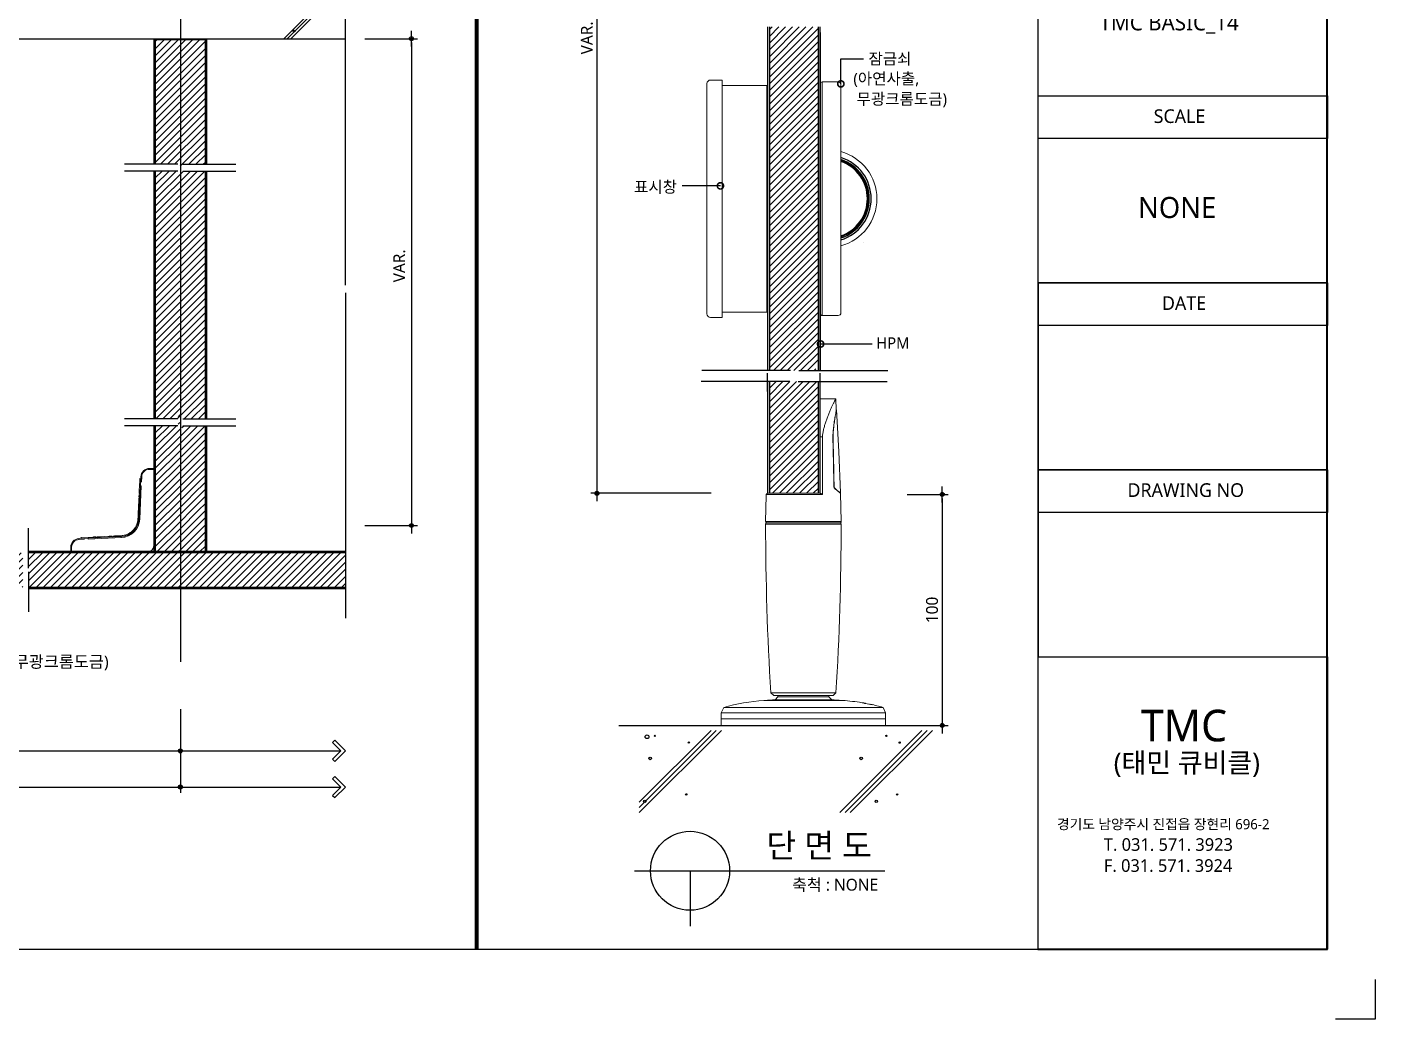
# Model space of a CAD drawing. Extents: x -256 to 8104, y -176 to 5714.
# Drawn here: x 4694 to 8104, y -176 to 2333 of the extents above; entities that cross this region are included whole.
import ezdxf
from ezdxf.enums import TextEntityAlignment as Align

# ---------------------------------------------------------------- set-up
doc = ezdxf.new("R2010")
doc.units = 0
doc.header["$LTSCALE"] = 30
doc.linetypes.add('CEN', pattern=[62, 60, -1, 0, -1])
doc.layers.get('0').update_dxf_attribs({"linetype": 'CONTINUOUS'})
doc.layers.get('DEFPOINTS').update_dxf_attribs({"linetype": 'CONTINUOUS'})
for name, color, linetype in [('C', 2, 'CONTINUOUS'), ('curior-0Line', 252, 'CONTINUOUS'), ('DIM', 7, 'CONTINUOUS'), ('FIN', 5, 'CONTINUOUS'), ('HAT', 8, 'CONTINUOUS'), ('TIT', 3, 'CONTINUOUS'), ('경첩', 4, 'CONTINUOUS'), ('문자', 3, 'CONTINUOUS'), ('잠금쇠(회전형)', 4, 'CONTINUOUS'), ('중심선', 1, 'CEN'), ('치수', 1, 'CONTINUOUS'), ('판넬', 2, 'CONTINUOUS'), ('해치', 8, 'CONTINUOUS')]:
    doc.layers.add(name, color=color, linetype=linetype)
doc.styles.add('돋움', font='malgun.ttf')
doc.dimstyles.new('10', dxfattribs={"dimscale": 10, "dimtxt": 3, "dimasz": 1, "dimexe": 1.5, "dimexo": 2, "dimgap": 1, "dimtad": 1, "dimdec": 0, "dimlunit": 6, "dimtxsty": '돋움', "dimblk": 'DIMDOT', "dimcen": -1, "dimdle": 1.5, "dimclrt": 3, "dimazin": 3, "dimtfac": 1, "dimtdec": 0, "dimtix": 1, "dimtmove": 2, "dimatfit": 3, "dimldrblk": 'DIMDOT', "dimarcsym": 0})
pattern_1 = [(45, (130955.914, 177.946), (-8.55643, 8.55643), [])]
pattern_2 = [(45, (130148.375, 66.368), (-8.980256, 8.980256), [])]

# ---------------------------------------------------------------- blocks, each defined once
blk = doc.blocks.new('DIMDOT')
at = {"linetype": 'Continuous'}
blk.add_line((-2, 0), (2, 0), dxfattribs=at)
for radius in [0.5, 0.25]:
    blk.add_circle((0, 0), radius, dxfattribs=at)
blk = doc.blocks.new('*D385')
at = {"layer": 'DEFPOINTS', "color": 0}
for p in [(144918.1, 3671), (144609.4, 1367.7), (144918.1, 1367.7)]:
    blk.add_point(p, dxfattribs=at)
at = {"layer": 'DIM', "color": 0, "lineweight": -2, "ltscale": 10}
for p, q in [((144898.1, 3671), (144594.4, 3671)), ((144609.4, 3661), (144609.4, 1377.7)), ((144898.1, 1367.7), (144594.4, 1367.7))]:
    blk.add_line(p, q, dxfattribs=at)
at = {"layer": 'DIM', "color": 0, "lineweight": -2, "xscale": 10, "yscale": 10, "zscale": 10}
for p, rotation in [((144609.4, 3671), 90), ((144609.4, 1367.7), 270)]:
    blk.add_blockref('DIMDOT', p, dxfattribs=dict(at, rotation=rotation))
at = {"layer": 'DIM', "color": 3, "insert": (144584.1, 2519.4), "char_height": 30, "attachment_point": 5, "rotation": 90, "style": '돋움'}
blk.add_mtext('VAR.', dxfattribs=at)
blk = doc.blocks.new('A$C13EB2441')
for p, q in [((0.84, 7.37), (0.84, 14.11)), ((0.84, 6.74), (0.84, 0))]:
    blk.add_line(p, q)
blk = doc.blocks.new('_DOTSMALL')
at = {"color": 0, "linetype": 'ByBlock', "const_width": 0.5}
blk.add_lwpolyline([(-0.0625, 0, 1), (0.0625, 0, 1)], format="xyb", close=True, dxfattribs=at)
blk = doc.blocks.new('A$C63EC304E')
at = {"layer": '치수', "color": 1, "xscale": 2.5, "yscale": 2.5, "zscale": 2.5, "rotation": 234.3098741996962}
blk.add_blockref('_DOTSMALL', (0.31, 0.31), dxfattribs=at)
blk = doc.blocks.new('A$C2BC9653E')
at = {"layer": '치수', "xscale": 0.3333333333333333, "yscale": 0.3333333333333333, "zscale": 0.3333333333333333}
blk.add_blockref('A$C63EC304E', (0, 0), dxfattribs=at)
blk = doc.blocks.new('A$C7FC71301')
at = {"layer": '치수', "rotation": 180}
blk.add_blockref('A$C2BC9653E', (0.208, 0.208), dxfattribs=at)
blk = doc.blocks.new('A$C4A20372B')
at = {"layer": '치수'}
blk.add_blockref('A$C7FC71301', (0, 0), dxfattribs=at)
blk = doc.blocks.new('A$C566469F5')
at = {"layer": '치수'}
blk.add_blockref('A$C4A20372B', (0, 0), dxfattribs=at)
blk = doc.blocks.new('A$C7E317CD4')
at = {"layer": '해치', "xscale": 2, "yscale": 2, "zscale": 2}
blk.add_blockref('A$C566469F5', (0, 0), dxfattribs=at)
blk = doc.blocks.new('A$C601D7F27')
at = {"layer": '치수'}
blk.add_blockref('A$C7E317CD4', (0, 0), dxfattribs=at)
blk = doc.blocks.new('A$C38802C08')
at = {"layer": '치수'}
blk.add_blockref('A$C601D7F27', (0, 0), dxfattribs=at)
blk = doc.blocks.new('*D386')
at = {"layer": 'DEFPOINTS', "color": 0}
for p in [(145373.8, 1364.8), (145382.9, 780.5), (145482.8, 780.5)]:
    blk.add_point(p, dxfattribs=at)
at = {"layer": 'DIM', "color": 0, "lineweight": -2, "ltscale": 10}
for p, q in [((145393.8, 1364.8), (145497.8, 1364.8)), ((145482.8, 1354.8), (145482.8, 790.5)), ((145402.9, 780.5), (145497.8, 780.5))]:
    blk.add_line(p, q, dxfattribs=at)
at = {"layer": 'DIM', "color": 0, "lineweight": -2, "xscale": 10, "yscale": 10, "zscale": 10}
for p, rotation in [((145482.8, 1364.8), 90), ((145482.8, 780.5), 270)]:
    blk.add_blockref('DIMDOT', p, dxfattribs=dict(at, rotation=rotation))
at = {"layer": 'DIM', "color": 3, "insert": (145457.2, 1072.6), "char_height": 30, "attachment_point": 5, "rotation": 90, "style": '돋움'}
blk.add_mtext('100', dxfattribs=at)
blk = doc.blocks.new('*D391')
at = {"layer": 'DEFPOINTS', "color": 0}
for p in [(138801.8, 841.9), (143555.7, 841.9), (143555.7, 624.7)]:
    blk.add_point(p, dxfattribs=at)
at = {"layer": 'DIM', "color": 0, "lineweight": -2, "ltscale": 10}
for p, q in [((138801.8, 821.9), (138801.8, 609.7)), ((143555.7, 821.9), (143555.7, 609.7)), ((138811.8, 624.7), (143545.7, 624.7))]:
    blk.add_line(p, q, dxfattribs=at)
at = {"layer": 'DIM', "color": 0, "lineweight": -2, "xscale": 10, "yscale": 10, "zscale": 10, "rotation": 180}
blk.add_blockref('DIMDOT', (138801.8, 624.7), dxfattribs=at)
at = {"layer": 'DIM', "color": 0, "lineweight": -2, "xscale": 10, "yscale": 10, "zscale": 10}
blk.add_blockref('DIMDOT', (143555.7, 624.7), dxfattribs=at)
at = {"layer": 'DIM', "color": 3, "insert": (141178.7, 654.4), "char_height": 30, "attachment_point": 5, "style": '돋움'}
blk.add_mtext('설계치수', dxfattribs=at)
blk = doc.blocks.new('*D392')
at = {"layer": 'DEFPOINTS', "color": 0}
for p in [(142404.8, 841.9), (143555.7, 841.9), (143555.7, 716.2)]:
    blk.add_point(p, dxfattribs=at)
at = {"layer": 'DIM', "color": 0, "lineweight": -2, "ltscale": 10}
for p, q in [((142404.8, 821.9), (142404.8, 701.2)), ((143555.7, 821.9), (143555.7, 701.2)), ((142414.8, 716.2), (143545.7, 716.2))]:
    blk.add_line(p, q, dxfattribs=at)
at = {"layer": 'DIM', "color": 0, "lineweight": -2, "xscale": 10, "yscale": 10, "zscale": 10, "rotation": 180}
blk.add_blockref('DIMDOT', (142404.8, 716.2), dxfattribs=at)
at = {"layer": 'DIM', "color": 0, "lineweight": -2, "xscale": 10, "yscale": 10, "zscale": 10}
blk.add_blockref('DIMDOT', (143555.7, 716.2), dxfattribs=at)
at = {"layer": 'DIM', "color": 3, "insert": (142980.3, 745.8), "char_height": 30, "attachment_point": 5, "style": '돋움'}
blk.add_mtext('설계치수', dxfattribs=at)
blk = doc.blocks.new('*D394')
at = {"layer": 'DEFPOINTS', "color": 0}
for p in [(144002.5, 2517.5), (144002.5, 1286.2), (144140.3, 1286.2)]:
    blk.add_point(p, dxfattribs=at)
at = {"layer": 'DIM', "color": 0, "lineweight": -2, "ltscale": 10}
for p, q in [((144022.5, 2517.5), (144155.3, 2517.5)), ((144140.3, 2507.5), (144140.3, 1296.2)), ((144022.5, 1286.2), (144155.3, 1286.2))]:
    blk.add_line(p, q, dxfattribs=at)
at = {"layer": 'DIM', "color": 0, "lineweight": -2, "xscale": 10, "yscale": 10, "zscale": 10}
for p, rotation in [((144140.3, 2517.5), 90), ((144140.3, 1286.2), 270)]:
    blk.add_blockref('DIMDOT', p, dxfattribs=dict(at, rotation=rotation))
at = {"layer": 'DIM', "color": 3, "insert": (144109.6, 1942.8), "char_height": 30, "attachment_point": 5, "rotation": 90, "style": '돋움'}
blk.add_mtext('VAR.', dxfattribs=at)
blk = doc.blocks.new('A$C06B31977')
for p, q in [((1.26, 11.06), (1.26, 21.17)), ((1.26, 10.11), (1.26, 0))]:
    blk.add_line(p, q)
blk = doc.blocks.new('BASIC_14', base_point=(138473.5, 213.7))
at = {"layer": 'HAT'}
h = blk.add_hatch(dxfattribs=at)
h.set_pattern_fill('ANSI31', color=256, scale=3.811219, style=0)
h.set_pattern_definition(pattern_1)
h.paths.add_polyline_path([(145107.5, 2112.2), (145045.6, 2112.2), (145045.6, 1678.2), (145107.5, 1678.2), (145107.5, 1782.5, -0.567825), (145107.5, 1785.9)])
h.paths.add_polyline_path([(145169.5, 2112.2), (145107.5, 2112.2), (145107.5, 1785.9, -0.582142), (145110.5, 1784.2), (145169.5, 1784.2)])
edge = h.paths.add_edge_path()
edge.add_line((145169.5, 1784.2), (145110.5, 1784.2))
edge.add_arc((145108.6, 1784.2), 1.99, -54.3099, 0, ccw=False)
edge.add_arc((145108.6, 1784.2), 1.99, 239.178, 305.6901, ccw=False)
edge.add_line((145107.5, 1782.5), (145107.5, 1678.2))
edge.add_line((145107.5, 1678.2), (145161.6, 1678.2))
edge.add_spline(control_points=[(145161.6, 1678.2), (145164.6, 1686.5), (145167.5, 1694), (145169.5, 1697.6)], knot_values=[0.152076, 0.152076, 0.152076, 0.152076, 0.673721, 0.673721, 0.673721, 0.673721], degree=3, periodic=0)
edge.add_line((145169.5, 1697.6), (145169.5, 1784.2))
h.paths.add_polyline_path([(145107.5, 2547.2), (145045.6, 2547.2), (145045.6, 2112.2), (145107.5, 2112.2)])
edge = h.paths.add_edge_path()
edge.add_line((145169.5, 2547.2), (145159.7, 2547.2))
edge.add_spline(control_points=[(145157, 2539.7), (145157.9, 2542.2), (145158.8, 2544.7), (145159.7, 2547.2)], knot_values=[0, 0, 0, 0, 0.152076, 0.152076, 0.152076, 0.152076], degree=3, periodic=0)
edge.add_line((145159.7, 2547.2), (145107.5, 2547.2))
edge.add_line((145107.5, 2547.2), (145107.5, 2112.2))
edge.add_line((145107.5, 2112.2), (145169.5, 2112.2))
edge.add_line((145169.5, 2112.2), (145169.5, 2547.2))
at = {"layer": 'HAT', "transparency": 33554687}
h = blk.add_hatch(dxfattribs=at)
h.set_pattern_fill('ANSI31', color=256, scale=3.811219, style=0)
h.set_pattern_definition(pattern_1)
h.paths.add_polyline_path([(145097.5, 1650.5), (145045.6, 1650.5), (145045.6, 1367.7), (145107.5, 1367.7), (145107.5, 1650.5)])
h.paths.add_polyline_path([(145169.5, 1650.5), (145118.6, 1650.5), (145107.5, 1650.5), (145107.5, 1367.7), (145169.5, 1367.7)])
at = {"layer": '해치'}
h = blk.add_hatch(dxfattribs=at)
h.set_pattern_fill('ANSI31', color=256, scale=4, style=0)
h.set_pattern_definition([(45, (-132754.705, -55930.244), (-8.9802561, 8.9802561), [])])
edge = h.paths.add_edge_path()
edge.add_line((143555.7, 2514.2), (143493.3, 2514.2))
edge.add_line((143493.3, 2514.2), (143492.4, 2513.3))
edge.add_line((143492.4, 2513.3), (143492.4, 2412.9))
edge.add_line((143492.4, 2412.9), (143535.2, 2412.9))
edge.add_line((143535.2, 2412.9), (143535.2, 2371.4))
edge.add_line((143535.2, 2371.4), (143492.4, 2371.4))
edge.add_line((143492.4, 2371.4), (143492.4, 2199.7))
edge.add_line((143492.4, 2199.7), (143548.9, 2199.7))
edge.add_spline(control_points=[(143548.9, 2199.7), (143551.7, 2207.3), (143557.7, 2222.7), (143553.9, 2191.7), (143555.4, 2189.3), (143555.7, 2189.2)], knot_values=[0.456227, 0.456227, 0.456227, 0.456227, 2.847595, 6.178025, 6.737145, 6.737145, 6.737145, 6.737145], degree=3, periodic=0)
edge.add_spline(control_points=[(143555.4, 2189.4), (143555.5, 2192.5), (143555.5, 2195.2), (143554.9, 2195.6), (143554.9, 2195.6)], knot_values=[0.891967, 0.891967, 0.891967, 0.891967, 1.280656, 1.337888, 1.337888, 1.337888, 1.337888], degree=3, periodic=0)
edge.add_line((143555.7, 2189.2), (143555.7, 2514.2))
edge = h.paths.add_edge_path()
edge.add_line((143619, 2514.2), (143555.7, 2514.2))
edge.add_line((143555.7, 2514.2), (143555.7, 2189.2))
edge.add_spline(control_points=[(143555.7, 2189.2), (143556.8, 2189), (143559.1, 2193.4), (143561.7, 2199.7)], knot_values=[6.737145, 6.737145, 6.737145, 6.737145, 8.913909, 8.913909, 8.913909, 8.913909], degree=3, periodic=0)
edge.add_spline(control_points=[(143561.7, 2199.7), (143563.8, 2204.5), (143566.1, 2210.4), (143568.4, 2216.4)], knot_values=[8.913909, 8.913909, 8.913909, 8.913909, 10.573873, 10.573873, 10.573873, 10.573873], degree=3, periodic=0)
edge.add_line((143561.7, 2199.7), (143619, 2199.7))
edge.add_line((143619, 2199.7), (143619, 2371.4))
edge.add_line((143619, 2371.4), (143576.2, 2371.4))
edge.add_line((143576.2, 2371.4), (143576.2, 2412.9))
edge.add_line((143576.2, 2412.9), (143619, 2412.9))
edge.add_line((143619, 2412.9), (143619, 2514.2))
h.paths.add_polyline_path([(143619, 2412.9), (143576.2, 2412.9), (143576.2, 2371.4), (143619, 2371.4)], flags=16)
h.paths.add_polyline_path([(143535.2, 2412.9), (143492.4, 2412.9), (143492.4, 2371.4), (143535.2, 2371.4)], flags=16)
h = blk.add_hatch(dxfattribs=at)
h.set_pattern_fill('ANSI31', color=256, scale=4, style=0)
h.set_pattern_definition([(45, (143555.699, 1869.205), (-8.98026, 8.98026), [])])
h.paths.add_polyline_path([(143619, 2182.5), (143492.4, 2182.5), (143492.4, 1555.9), (143619, 1555.9)])
at = {"layer": '해치', "transparency": 33554687}
h = blk.add_hatch(dxfattribs=at)
h.set_pattern_fill('ANSI31', color=256, scale=4)
h.set_pattern_definition(pattern_2)
edge = h.paths.add_edge_path()
edge.add_spline(control_points=[(143555.7, 1528.3), (143555.4, 1528.4), (143554.3, 1530.1), (143555.2, 1540), (143555.4, 1545.6)], knot_values=[1.337888, 1.337888, 1.337888, 1.337888, 1.524261, 2.245715, 2.245715, 2.245715, 2.245715], degree=3, periodic=0)
edge.add_spline(control_points=[(143555.7, 1545.4), (143555.4, 1545.5), (143553.9, 1547.9), (143557.7, 1578.9), (143551.7, 1563.5), (143548.9, 1555.9)], knot_values=[0.152076, 0.152076, 0.152076, 0.152076, 0.338449, 1.448592, 2.245715, 2.245715, 2.245715, 2.245715], degree=3, periodic=0)
edge.add_spline(control_points=[(143555.4, 1545.6), (143555.5, 1548.7), (143555.5, 1551.4), (143554.9, 1551.7), (143554.9, 1551.8)], knot_values=[0.891967, 0.891967, 0.891967, 0.891967, 1.280656, 1.337888, 1.337888, 1.337888, 1.337888], degree=3, periodic=0)
edge.add_spline(control_points=[(143554.9, 1551.8), (143553.9, 1551.9), (143551.5, 1545.8), (143548.9, 1538.7)], knot_values=[0.152076, 0.152076, 0.152076, 0.152076, 0.891967, 0.891967, 0.891967, 0.891967], degree=3, periodic=0)
edge.add_spline(control_points=[(143547.3, 1534.3), (143547.9, 1535.8), (143548.4, 1537.3), (143548.9, 1538.7)], knot_values=[0, 0, 0, 0, 0.152076, 0.152076, 0.152076, 0.152076], degree=3, periodic=0)
edge.add_line((143548.9, 1538.7), (143492.4, 1538.7))
edge.add_line((143492.4, 1538.7), (143492.4, 1366.3))
edge.add_line((143492.4, 1366.3), (143537.1, 1366.3))
edge.add_line((143537.1, 1366.3), (143537.1, 1324.8))
edge.add_line((143537.1, 1324.8), (143492.4, 1324.8))
edge.add_line((143492.4, 1324.8), (143492.4, 1220.5))
edge.add_line((143492.4, 1220.5), (143555.7, 1220.5))
edge.add_line((143555.7, 1220.5), (143555.7, 1528.2))
h.paths.add_polyline_path([(143619, 1366.3), (143574.3, 1366.3), (143574.3, 1324.8), (143619, 1324.8)])
h.paths.add_polyline_path([(143537.1, 1366.3), (143492.4, 1366.3), (143492.4, 1324.8), (143537.1, 1324.8)], flags=16)
h = blk.add_hatch(dxfattribs=at)
h.set_pattern_fill('ANSI31', color=256, scale=4)
h.set_pattern_definition(pattern_2)
h.paths.add_polyline_path([(143619, 1477.8), (143555.7, 1477.8), (143555.7, 1220.5), (143619, 1220.5), (143619, 1324.8), (143574.3, 1324.8), (143574.3, 1366.3), (143619, 1366.3)])
edge = h.paths.add_edge_path()
edge.add_line((143619, 1538.7), (143561.7, 1538.7))
edge.add_spline(control_points=[(143561.7, 1538.7), (143559.1, 1532.4), (143556.8, 1528.1), (143555.7, 1528.3)], knot_values=[2.245715, 2.245715, 2.245715, 2.245715, 2.971303, 2.971303, 2.971303, 2.971303], degree=3, periodic=0)
edge.add_line((143555.7, 1528.3), (143555.7, 1477.8))
edge.add_line((143555.7, 1477.8), (143619, 1477.8))
edge.add_line((143619, 1477.8), (143619, 1538.7))
h = blk.add_hatch(dxfattribs=at)
h.set_pattern_fill('ANSI31', color=256, scale=4, style=0)
h.set_pattern_definition(pattern_2)
h.paths.add_polyline_path([(143171.8, 1168.9), (143171.8, 1178.4), (143171.8, 1217.2), (143555.7, 1217.2), (143555.7, 1130.5), (143171.8, 1130.5)])
edge = h.paths.add_edge_path()
edge.add_line((143157.2, 1168.9), (143157.2, 1178.4))
edge.add_line((143157.2, 1178.4), (143157.2, 1217.2))
edge.add_line((143157.2, 1217.2), (142524.7, 1217.2))
edge.add_line((142524.7, 1217.2), (142524.7, 1175.9))
edge.add_arc((142524.7, 1173.8), 2.08, -35.6901, 90, ccw=False)
edge.add_arc((142524.7, 1173.8), 2.08, 270, 324.3099, ccw=False)
edge.add_line((142524.7, 1171.8), (142524.7, 1130.5))
edge.add_line((142524.7, 1130.5), (143157.2, 1130.5))
edge.add_line((143157.2, 1130.5), (143157.2, 1168.9))
h.paths.add_polyline_path([(142399.8, 1217.2), (142399.8, 1130.5), (142524.7, 1130.5), (142524.7, 1171.8, -0.610943), (142523, 1175.1, -0.241509), (142524.7, 1175.9), (142524.7, 1217.2)])
h.paths.add_polyline_path([(143973.4, 1217.2), (143555.7, 1217.2), (143555.7, 1130.5), (143973.4, 1130.5)])
for p, q in [((143973.4, 1893.9), (143973.4, 2670.7)), ((138801.8, 2517.5), (143973.4, 2517.5)), ((143549, 2199.7), (143414.3, 2199.7)), ((143561.7, 2199.7), (143696.5, 2199.7)), ((143973.4, 1874.9), (143973.4, 1051.6)), ((143549, 1555.9), (143414.3, 1555.9)), ((143561.7, 1555.9), (143696.5, 1555.9)), ((144664.6, 780.5), (145497.6, 780.5))]:
    blk.add_line(p, q)
at = {"color": 2}
for p, q in [((146577.6, 138), (146577.6, 38)), ((146577.6, 138), (146577.6, 38)), ((146577.6, 138), (146577.6, 38)), ((146577.6, 38), (146477.6, 38)), ((146577.6, 38), (146477.6, 38)), ((146577.6, 38), (146477.6, 38))]:
    blk.add_line(p, q, dxfattribs=at)
for points in [[(138472.8, 5752.1), (145725.1, 5752.1), (145725.1, 213.8), (138472.8, 213.8)], [(138472.8, 5752.1), (145725.1, 5752.1), (145725.1, 213.8), (138472.8, 213.8)], [(138472.8, 5752.1), (146454.7, 5752.1), (146454.7, 213.8), (138472.8, 213.8)]]:
    blk.add_lwpolyline(points, close=True, dxfattribs=at)
at = {"color": 8, "const_width": 10}
blk.add_lwpolyline([(144305.4, 213.8), (144305.4, 5752.1)], dxfattribs=at)
at = {"layer": 'C'}
for p, q in [((145045.6, 2547.2), (145045.6, 1678.2)), ((145169.5, 1678.2), (145169.5, 2547.2)), ((145045.6, 1650.5), (145045.6, 1367.7)), ((145169.5, 1367.7), (145169.5, 1650.5)), ((143973.4, 1217.2), (143171.8, 1217.2)), ((143171.8, 1130.5), (143973.4, 1130.5))]:
    blk.add_line(p, q, dxfattribs=at)
at = {"layer": 'curior-0Line'}
blk.add_line((145725.1, 5752.1), (145725.1, 214.6), dxfattribs=at)
for points in [[(146457.5, 5752.1), (145725.1, 5752.1), (145725.1, 213.8), (146457.5, 213.8)], [(145725.5, 2373), (146457.5, 2373), (146457.5, 2265.3), (145725.5, 2265.3)], [(145725.5, 1427.2), (146457.5, 1427.2), (146457.5, 1900.1), (145725.5, 1900.1)], [(145725.5, 1900.1), (146457.5, 1900.1), (146457.5, 1792.4), (145725.5, 1792.4)], [(145725.5, 954.3), (146457.5, 954.3), (146457.5, 1427.2), (145725.5, 1427.2)], [(145725.5, 1427.2), (146457.5, 1427.2), (146457.5, 1319.5), (145725.5, 1319.5)], [(146457.5, 214.6), (145725.7, 214.6), (145725.7, 954.3), (146457.5, 954.3)]]:
    blk.add_lwpolyline(points, close=True, dxfattribs=at)
at = {"layer": 'DIM', "ltscale": 10}
for p, q in [((143555.7, 716.2), (143962, 716.2)), ((143940.9, 737.2), (143946.6, 742.9)), ((143962, 716.2), (143940.9, 737.2)), ((143962, 716.2), (143940.9, 695.1)), ((143973.4, 716.2), (143946.6, 742.9)), ((143973.4, 716.2), (143946.6, 689.4)), ((143940.9, 695.1), (143946.6, 689.4)), ((143940.9, 645.8), (143946.6, 651.5)), ((143973.4, 624.7), (143946.6, 651.5)), ((143555.7, 624.7), (143962, 624.7)), ((143962, 624.7), (143940.9, 645.8)), ((143962, 624.7), (143940.9, 603.7)), ((143973.4, 624.7), (143946.6, 597.9)), ((143940.9, 603.7), (143946.6, 597.9))]:
    blk.add_line(p, q, dxfattribs=at)
at = {"layer": 'FIN', "color": 4, "linetype": 'Continuous', "lineweight": 15}
for p, q in [((145213.5, 1606.5), (145174.2, 1606.5)), ((145174.2, 1606.5), (145174.2, 1510.4)), ((145215, 1579.1), (145213.5, 1606.4)), ((145040.8, 1367.7), (145037.7, 1364.8)), ((145040.8, 1367.7), (145174.2, 1367.7)), ((145227, 1296.2), (145225.3, 1367.8)), ((145039.5, 1292.7), (145223.7, 1292.7)), ((145049.4, 863.4), (145056.6, 856.2)), ((145206.7, 856.2), (145056.6, 856.2)), ((145066.8, 853.1), (145060, 845.2)), ((145066.8, 856.2), (145066.8, 853.1)), ((145066.8, 853.1), (145196.4, 853.1)), ((145196.4, 853.1), (145196.4, 856.2)), ((145203.3, 845.2), (145196.4, 853.1)), ((145206.7, 856.2), (145213.9, 863.4)), ((144930.1, 826.3), (144923.6, 812.2)), ((145203.3, 845.2), (145060, 845.2)), ((145339.7, 812.2), (145333.1, 826.3)), ((144923.6, 812.2), (144923.6, 797.5)), ((144923.6, 797.5), (144923.6, 780.5)), ((145339.7, 797.5), (145339.7, 812.2)), ((145339.7, 780.5), (145339.7, 797.5)), ((144923.6, 780.5), (145339.7, 780.5))]:
    blk.add_line(p, q, dxfattribs=at)
at = {"layer": 'FIN', "linetype": 'Continuous', "lineweight": 15}
for p, q in [((145179.9, 1510.4), (145174.2, 1510.4)), ((145206.3, 1507.7), (145206.7, 1507.7)), ((145207.1, 1473.7), (145207.5, 1473.7)), ((145208.5, 1405.5), (145209, 1405.5)), ((145180.4, 1364.8), (145037.7, 1364.8)), ((145208.7, 1385.6), (145209.3, 1385.6)), ((145208.9, 1385.4), (145209.3, 1385.4)), ((145211.7, 1379.9), (145211, 1379.9)), ((145224.6, 1368.4), (145225.3, 1368.4)), ((145036.2, 1296.2), (145227.1, 1296.2)), ((145227.1, 1289.3), (145036.1, 1289.3)), ((145049.4, 863.4), (145213.9, 863.4)), ((144930.1, 826.3), (145333.1, 826.3)), ((145231.2, 843.7), (145032, 843.7)), ((145034.6, 844), (145228.6, 844)), ((145339.7, 812.2), (144923.6, 812.2)), ((145339.7, 797.5), (144923.6, 797.5)), ((144923.6, 797.5), (145339.7, 797.5)), ((144940.6, 779.1), (144940.6, 780.5)), ((144940.7, 779.1), (144940.6, 779.1)), ((144940.7, 779.1), (144940.7, 780.5)), ((144955.1, 779.1), (144940.7, 779.1)), ((144955.1, 779.1), (144955.1, 780.5)), ((144955.2, 779.1), (144955.1, 779.1)), ((144955.2, 779.1), (144955.2, 780.5)), ((145155.5, 779.1), (145155.5, 780.5)), ((145162.3, 779.1), (145155.5, 779.1)), ((145162.3, 779.1), (145162.3, 780.5)), ((145171.8, 779.1), (145171.8, 780.5)), ((145171.9, 779.1), (145171.9, 780.5)), ((145172.2, 779.1), (145172.2, 780.5)), ((145172.9, 779.1), (145172.9, 780.5)), ((145175.8, 779.1), (145172.9, 779.1)), ((145175.8, 779.1), (145175.8, 780.5)), ((145176.9, 779.1), (145175.8, 779.1)), ((145176.9, 779.1), (145176.9, 780.5)), ((145177.8, 779.1), (145176.9, 779.1)), ((145177.8, 779.1), (145177.8, 780.5)), ((145178.2, 779.1), (145177.8, 779.1)), ((145178.2, 779.1), (145178.2, 780.5)), ((145178.4, 779.1), (145178.2, 779.1)), ((145178.6, 779.1), (145178.6, 780.5)), ((145180.6, 779.1), (145180.6, 780.5)), ((145183.2, 779.1), (145183.2, 780.5)), ((145183.2, 779.1), (145183.2, 780.5)), ((145184.2, 779.1), (145183.3, 779.1)), ((145184.2, 779.1), (145184.2, 780.5)), ((145184.6, 779.1), (145184.2, 779.1)), ((145184.6, 779.1), (145184.6, 780.5)), ((145185.6, 779.1), (145184.6, 779.1)), ((145185.6, 779.1), (145185.6, 780.5)), ((145305.4, 779.1), (145305.4, 780.5)), ((145307.7, 779.1), (145307.7, 780.5)), ((145312.9, 779.1), (145312.9, 780.5)), ((145318, 779.1), (145318, 780.5)), ((145320.4, 779.1), (145320.4, 780.5))]:
    blk.add_line(p, q, dxfattribs=at)
at = {"layer": 'FIN', "color": 4, "linetype": 'Continuous', "lineweight": 15, "flags": 128}
for points in [[(145225.4, 1368.5), (145221, 1473.4), (145215.1, 1578.4)], [(145037.7, 1364.8), (145037.7, 1362.4), (145036.2, 1296.2)]]:
    blk.add_lwpolyline(points, dxfattribs=at)
at = {"layer": 'FIN', "color": 4, "linetype": 'Continuous', "lineweight": 15}
for centre, radius, start, end in [((145039.6, 1296.1), 3.41, 179.2415, 270), ((145223.7, 1296.1), 3.41, 270, 0.7585), ((145039.5, 1289.3), 3.41, 90, 179.3579), ((151793.4, 1286), 6757.2, 179.97182, 183.58587), ((138756.7, 1276.9), 6470.4, 356.33536, 0.10965), ((145223.7, 1289.3), 3.41, 0.6421, 90), ((145066.8, 333.4), 511.5, 93.8991, 105.5006), ((145034.8, 841.9), 2.05, 94.7479, 116.6788), ((145066.8, 455.9), 389.3, 91.0115, 94.7479), ((145196.4, 455.9), 389.3, 85.2521, 88.9885), ((145228.5, 841.9), 2.05, 63.3212, 85.2521), ((145196.4, 333.4), 511.5, 80.5831, 86.1009), ((145196.4, 333.4), 511.5, 74.4994, 78.127)]:
    blk.add_arc(centre, radius, start, end, dxfattribs=at)
at = {"layer": 'FIN', "linetype": 'Continuous', "lineweight": 15}
for points, knots in [([(145179.9, 1510.4), (145180.2, 1513.6), (145180.9, 1520.1), (145182.8, 1529.7), (145185.3, 1539.1), (145188.2, 1548.5), (145191.4, 1557.6), (145195, 1566.6), (145198.6, 1575.3), (145202.2, 1583.3), (145205.6, 1590.6), (145208.5, 1596.6), (145210.9, 1601.3), (145212.4, 1604.3), (145213.3, 1606.1), (145213.4, 1606.3), (145213.5, 1606.4)], [0, 0, 0, 0, 0.0728557, 0.145726, 0.2204904, 0.2952636, 0.3731809, 0.4510923, 0.5310454, 0.610964, 0.6872809, 0.764789, 0.8294418, 0.895744, 0.9479363, 1, 1, 1, 1]), ([(145215.1, 1579.1), (145215.1, 1579.1), (145215.1, 1579.3), (145214.9, 1578.1), (145214.4, 1575.6), (145213.8, 1571.9), (145212.8, 1566.6), (145211.6, 1559.7), (145210.4, 1552.6), (145208.9, 1542.9), (145207.6, 1531.7), (145206.6, 1519), (145206.4, 1511.6), (145206.3, 1507.8)], [0, 0, 0, 0, 0.009684, 0.084411, 0.139342, 0.19575, 0.292674, 0.392034, 0.480465, 0.568929, 0.750269, 0.874667, 1, 1, 1, 1]), ([(145215.1, 1578.4), (145215.1, 1578.2), (145215, 1578), (145214.7, 1576), (145214.2, 1573.1), (145213.4, 1568.8), (145212.4, 1563.2), (145211.4, 1557.2), (145210.1, 1549), (145208.6, 1537.7), (145207.2, 1523.2), (145206.8, 1512.9), (145206.7, 1507.7)], [0, 0, 0, 0, 0.065081, 0.114014, 0.164283, 0.248685, 0.335215, 0.413903, 0.492623, 0.653874, 0.825661, 1, 1, 1, 1]), ([(145180.4, 1364.8), (145180.4, 1365.8), (145180.3, 1390.5), (145180.2, 1439.1), (145180, 1486.6), (145179.9, 1510.4)], [0, 0, 0, 0, 0.020119, 0.51001, 1, 1, 1, 1]), ([(145206.3, 1507.8), (145206.6, 1494), (145207.3, 1466.1), (145208.2, 1425.4), (145208.6, 1398.4), (145208.8, 1385.7)], [0, 0, 0, 0, 0.338608, 0.686805, 1, 1, 1, 1]), ([(145206.7, 1507.7), (145206.8, 1502.1), (145207.1, 1493.5), (145207.3, 1482.2), (145207.5, 1476.5), (145207.5, 1473.7)], [0, 0, 0, 0, 0.499998, 0.749999, 1, 1, 1, 1]), ([(145207.5, 1473.7), (145207.7, 1468), (145207.9, 1456.6), (145208.4, 1433.9), (145208.8, 1416.8), (145209, 1405.5)], [0, 0, 0, 0, 0.250195, 0.500389, 1, 1, 1, 1]), ([(145211.5, 1379.3), (145211.1, 1379.7), (145210.2, 1380.6), (145209.2, 1382.7), (145208.9, 1384.5), (145208.9, 1385.4), (145208.8, 1385.7)], [0, 0, 0, 0, 0.3337457, 0.6692692, 0.9101086, 1, 1, 1, 1]), ([(145209.3, 1385.4), (145209.4, 1384.8), (145209.5, 1383.5), (145210.1, 1381.9), (145210.9, 1380.6), (145211.4, 1380.1), (145211.7, 1379.9)], [0, 0, 0, 0, 0.257997, 0.515126, 0.793816, 1, 1, 1, 1]), ([(145211.5, 1379.3), (145213.2, 1377.9), (145216.7, 1375), (145221, 1371.5), (145223.7, 1369.2), (145225, 1368.1), (145225.5, 1367.7), (145225.3, 1367.8), (145225.3, 1367.8)], [0, 0, 0, 0, 0.2109513, 0.4254062, 0.683951, 0.8181289, 0.9522979, 1, 1, 1, 1]), ([(145211.7, 1379.9), (145213.7, 1378.2), (145217.8, 1374.9), (145222.1, 1371.3), (145224.9, 1368.8), (145225.2, 1368.6), (145225.3, 1368.5)], [0, 0, 0, 0, 0.25138, 0.508909, 0.760628, 1, 1, 1, 1]), ([(145172.2, 779.1), (145172.1, 779.1), (145171.9, 779.1), (145171.9, 779.1), (145171.9, 779.1)], [0, 0, 0, 0, 0.557964, 1, 1, 1, 1]), ([(145172.9, 779.1), (145172.8, 779.1), (145172.5, 779.1), (145172.3, 779.1), (145172.2, 779.1)], [0, 0, 0, 0, 0.561741, 1, 1, 1, 1]), ([(145180.6, 779.1), (145180.2, 779.1), (145179.5, 779.1), (145178.8, 779.1), (145178.6, 779.1)], [0, 0, 0, 0, 0.560188, 1, 1, 1, 1]), ([(145183.2, 779.1), (145182.7, 779.1), (145181.8, 779.1), (145181, 779.1), (145180.6, 779.1)], [0, 0, 0, 0, 0.559958, 1, 1, 1, 1]), ([(145307.7, 779.1), (145307, 779.1), (145305.6, 779.1), (145305.4, 779.1), (145305.4, 779.1)], [0, 0, 0, 0, 0.558554, 1, 1, 1, 1]), ([(145309.7, 779.1), (145309, 779.1), (145307.7, 779.1), (145306.8, 779.1), (145306.4, 779.1)], [0, 0, 0, 0, 0.558511, 1, 1, 1, 1]), ([(145312.9, 779.1), (145311.8, 779.1), (145310, 779.1), (145308.4, 779.1), (145307.7, 779.1)], [0, 0, 0, 0, 0.559859, 1, 1, 1, 1]), ([(145318, 779.1), (145317.2, 779.1), (145315.6, 779.1), (145313.7, 779.1), (145312.9, 779.1)], [0, 0, 0, 0, 0.558977, 1, 1, 1, 1]), ([(145320.4, 779.1), (145320.3, 779.1), (145320.1, 779.1), (145318.7, 779.1), (145318, 779.1)], [0, 0, 0, 0, 0.559094, 1, 1, 1, 1])]:
    blk.add_open_spline(points, degree=3, knots=knots, dxfattribs=at)
at = {"layer": 'FIN', "color": 4, "linetype": 'Continuous', "lineweight": 15}
for points, knots in [([(145174.2, 1510.4), (145174.2, 1502), (145174.2, 1485.8), (145174.2, 1462), (145174.2, 1438.4), (145174.2, 1414.7), (145174.2, 1391), (145174.2, 1375.4), (145174.2, 1367.7)], [0, 0, 0, 0, 0.175429, 0.342116, 0.500062, 0.672632, 0.839276, 1, 1, 1, 1]), ([(145280.1, 838), (145280.1, 838), (145280, 838), (145280.3, 838), (145280.6, 838), (145280.7, 837.9)], [0, 0, 0, 0, 0.110152, 0.664814, 1, 1, 1, 1]), ([(145280.7, 837.9), (145280.9, 837.9), (145281.4, 837.8), (145282.5, 837.6), (145283.6, 837.4), (145284.7, 837.3), (145285.2, 837.2), (145285.4, 837.1)], [0, 0, 0, 0, 0.2159727, 0.4318558, 0.6498983, 0.8698049, 1, 1, 1, 1]), ([(145289.4, 836.2), (145288.6, 836.4), (145287.2, 836.6), (145285.9, 836.9), (145285.3, 837)], [0, 0, 0, 0, 0.585266, 1, 1, 1, 1]), ([(145285.3, 837), (145285.3, 836.9), (145285.3, 836.8), (145285.3, 836.7), (145285.3, 836.6)], [0, 0, 0, 0, 0.495973, 1, 1, 1, 1]), ([(145285.3, 836.6), (145285.9, 836.5), (145287.2, 836.3), (145288.6, 836), (145289.4, 835.9)], [0, 0, 0, 0, 0.405872, 1, 1, 1, 1]), ([(145305.8, 832.8), (145302.9, 833.4), (145297.4, 834.6), (145292, 835.6), (145289.4, 836.1)], [0, 0, 0, 0, 0.528575, 1, 1, 1, 1]), ([(145289.4, 835.9), (145289.4, 835.9), (145289.4, 835.9), (145289.4, 836), (145289.4, 836)], [0, 0, 0, 0, 0.517301, 1, 1, 1, 1]), ([(145289.4, 836), (145292, 835.5), (145297.4, 834.5), (145302.9, 833.3), (145305.8, 832.7)], [0, 0, 0, 0, 0.470682, 1, 1, 1, 1]), ([(145305.8, 832.7), (145305.8, 832.7), (145305.8, 832.7), (145305.8, 832.8), (145305.8, 832.8)], [0, 0, 0, 0, 0.529757, 1, 1, 1, 1])]:
    blk.add_open_spline(points, degree=3, knots=knots, dxfattribs=at)
at = {"layer": 'FIN', "linetype": 'Continuous', "lineweight": 15}
for points in [[(145209, 1405.5), (145209.3, 1385.6)], [(145174.2, 1367.7), (145180.4, 1364.8)], [(145209.3, 1385.6), (145209.3, 1385.4)], [(145172.8, 779.1), (145172.5, 779.1)]]:
    blk.add_open_spline(points, degree=1, dxfattribs=at)
at = {"layer": 'FIN', "color": 4, "linetype": 'Continuous', "lineweight": 15}
for points in [[(145280.7, 837.9), (145280.2, 838)], [(145285.3, 837), (145289.6, 836.2)], [(145289.4, 836.4), (145289.7, 836.3)]]:
    blk.add_open_spline(points, degree=1, dxfattribs=at)
at = {"layer": 'HAT'}
for radius, start, end in [(109.2, 287.404, 72.596), (104.4, 288.2251, 71.7749), (101.6, 288.7568, 71.2432), (99.7, 289.1292, 70.8708)]:
    blk.add_arc((145194, 2112.7), radius, start, end, dxfattribs=at)
at = {"layer": 'TIT', "color": 7}
for p, q in [((144704.9, 412.9), (145337.6, 412.9)), ((144845.2, 412.9), (144845.2, 272.9))]:
    blk.add_line(p, q, dxfattribs=at)
blk.add_circle((144844.9, 412.9), 100, dxfattribs=at)
at = {"layer": '경첩', "color": 4, "linetype": 'Continuous', "lineweight": 15}
for p, q in [((143453, 1399.4), (143451.8, 1374.2)), ((143453, 1399.4), (143455.2, 1397.2)), ((143454, 1405), (143455.5, 1403.5)), ((143455.8, 1409.6), (143454.7, 1386.3)), ((143457.5, 1396), (143458.1, 1409.5)), ((143477.7, 1428.2), (143477.7, 1430.5)), ((143488.4, 1430.5), (143477.7, 1430.5)), ((143477.7, 1428.2), (143488.4, 1428.2)), ((143488.4, 1428.2), (143488.4, 1430.5)), ((143488.4, 1408.1), (143488.4, 1428.2)), ((143488.4, 1404.8), (143488.4, 1407.2)), ((143488.4, 1404.8), (143488.4, 1234.5)), ((143454.7, 1386.3), (143450.8, 1302.5)), ((143451.4, 1364.8), (143451.1, 1358.5)), ((143451.4, 1364.8), (143453.6, 1362.5)), ((143451.5, 1367.9), (143453.7, 1365.7)), ((143451.8, 1374.2), (143454, 1372)), ((143453.1, 1302.4), (143457, 1386.2)), ((143450.9, 1355.3), (143449.7, 1328.5)), ((143450.9, 1355.3), (143453.1, 1353.1)), ((143451.1, 1358.5), (143453.3, 1356.2)), ((143448, 1298.1), (143450, 1296.1)), ((143448.2, 1300.2), (143450.3, 1298.1)), ((143448.7, 1308.7), (143448.4, 1302.6)), ((143448.8, 1309.6), (143448.7, 1308.7)), ((143448.7, 1308.7), (143451, 1306.4)), ((143448.9, 1312.8), (143448.8, 1309.6)), ((143448.8, 1309.6), (143451, 1307.4)), ((143449, 1313.7), (143448.9, 1312.8)), ((143448.9, 1312.8), (143451.1, 1310.5)), ((143449.4, 1322.3), (143449, 1313.7)), ((143449, 1313.7), (143451.2, 1311.5)), ((143449.4, 1322.3), (143451.6, 1320)), ((143449.7, 1328.4), (143449.5, 1324.5)), ((143449.5, 1324.5), (143451.7, 1322.3)), ((143449.7, 1328.5), (143451.9, 1326.3)), ((143449.7, 1328.4), (143451.9, 1326.2)), ((143415.6, 1261.9), (143417.5, 1260)), ((143420.6, 1263.5), (143422.4, 1261.8)), ((143422.9, 1264.5), (143424.6, 1262.8)), ((143427.2, 1266.8), (143428.9, 1265.1)), ((143429.2, 1268.1), (143430.9, 1266.5)), ((143439.4, 1277.8), (143441, 1276.1)), ((143440.7, 1279.7), (143442.4, 1278)), ((143443.2, 1283.8), (143445, 1282.1)), ((143444.3, 1286), (143446.1, 1284.2)), ((143445.9, 1289.7), (143447.7, 1287.9)), ((143449.2, 1292.7), (143447.3, 1294.6)), ((143447.3, 1294.6), (143449.2, 1292.7)), ((143280.7, 1231.2), (143278.4, 1231.2)), ((143278.4, 1231.2), (143278.4, 1220.5)), ((143280.7, 1220.5), (143280.7, 1231.2)), ((143322.6, 1254.2), (143299.3, 1253.1)), ((143299.4, 1250.7), (143312.9, 1251.4)), ((143303.9, 1254.9), (143304.7, 1255.7)), ((143303.9, 1254.9), (143305.4, 1253.4)), ((143334.7, 1257.1), (143304.7, 1255.7)), ((143406.3, 1258.1), (143322.6, 1254.2)), ((143322.7, 1251.8), (143406.5, 1255.8)), ((143334.7, 1257.1), (143336.9, 1254.8)), ((143341, 1257.4), (143343.2, 1255.1)), ((143344.1, 1257.5), (143346.4, 1255.3)), ((143375.6, 1259), (143350.4, 1257.8)), ((143350.4, 1257.8), (143352.7, 1255.6)), ((143375.6, 1259), (143377.9, 1256.8)), ((143381.9, 1259.3), (143384.2, 1257.1)), ((143385.1, 1259.4), (143387.3, 1257.2)), ((143404, 1260.3), (143391.4, 1259.7)), ((143391.4, 1259.7), (143393.6, 1257.5)), ((143406.2, 1260.4), (143404, 1260.3)), ((143404, 1260.3), (143406.2, 1258.1)), ((143278.4, 1220.5), (143280.7, 1220.5)), ((143280.7, 1220.5), (143300.8, 1220.5)), ((143301.7, 1220.5), (143304, 1220.5)), ((143474.4, 1220.5), (143304, 1220.5))]:
    blk.add_line(p, q, dxfattribs=at)
at = {"layer": '경첩', "color": 4, "linetype": 'Continuous', "lineweight": 15, "flags": 128}
for points in [[(143453.2, 1404.2), (143453.2, 1403.2), (143453.1, 1402), (143453.1, 1400.8), (143453, 1399.4)], [(143453.2, 1404.2), (143453.4, 1404.4), (143453.6, 1404.5), (143453.7, 1404.7), (143453.8, 1404.8), (143453.9, 1404.9), (143454, 1404.9), (143454, 1405), (143454, 1405)], [(143458.1, 1409.5), (143457.7, 1409.5), (143457.3, 1409.5), (143456.8, 1409.6), (143456.5, 1409.6), (143456.2, 1409.6), (143456, 1409.6), (143455.9, 1409.6), (143455.8, 1409.6)], [(143451.8, 1374.2), (143451.8, 1373), (143451.7, 1371.8), (143451.6, 1370.7), (143451.6, 1369.8), (143451.6, 1369), (143451.5, 1368.4), (143451.5, 1368), (143451.5, 1367.9)], [(143454.7, 1386.3), (143454.8, 1386.3), (143454.9, 1386.3), (143455.1, 1386.3), (143455.4, 1386.2), (143455.8, 1386.2), (143456.2, 1386.2), (143456.6, 1386.2), (143457, 1386.2)], [(143448.2, 1300.2), (143448.1, 1298.6), (143448, 1298.1)], [(143449.5, 1324.5), (143449.4, 1323.8), (143449.4, 1323.1), (143449.4, 1322.3)], [(143449.7, 1328.5), (143449.7, 1328.5), (143449.7, 1328.4)], [(143450.8, 1302.5), (143450.8, 1302.5), (143450.9, 1302.5), (143451.2, 1302.5), (143451.4, 1302.5), (143451.8, 1302.5), (143452.2, 1302.5), (143452.6, 1302.4), (143453.1, 1302.4)], [(143447.3, 1294.6), (143447.3, 1294.6), (143447.3, 1294.6)], [(143299.4, 1250.7), (143299.4, 1251.2), (143299.3, 1251.6), (143299.3, 1252), (143299.3, 1252.4), (143299.3, 1252.7), (143299.3, 1252.9), (143299.3, 1253), (143299.3, 1253.1)], [(143322.6, 1254.2), (143322.6, 1254.1), (143322.6, 1254), (143322.6, 1253.8), (143322.6, 1253.5), (143322.6, 1253.1), (143322.7, 1252.7), (143322.7, 1252.3), (143322.7, 1251.8)], [(143341, 1257.4), (143340.8, 1257.4), (143340.5, 1257.3), (143339.9, 1257.3), (143339.1, 1257.3), (143338.2, 1257.2), (143337.1, 1257.2), (143335.9, 1257.1), (143334.7, 1257.1)], [(143350.4, 1257.8), (143349.3, 1257.8), (143348.3, 1257.7), (143347.3, 1257.7), (143346.4, 1257.6), (143345.6, 1257.6), (143345, 1257.6), (143344.5, 1257.5), (143344.2, 1257.5), (143344.1, 1257.5)], [(143381.9, 1259.3), (143381.8, 1259.3), (143381.5, 1259.3), (143380.9, 1259.2), (143380.1, 1259.2), (143379.1, 1259.2), (143378, 1259.1), (143376.9, 1259.1), (143375.6, 1259)], [(143391.4, 1259.7), (143390.2, 1259.7), (143389, 1259.6), (143387.9, 1259.6), (143386.9, 1259.5), (143386.1, 1259.5), (143385.6, 1259.5), (143385.2, 1259.5), (143385.1, 1259.4)], [(143406.3, 1258.1), (143406.4, 1258.1), (143406.4, 1257.9), (143406.4, 1257.7), (143406.4, 1257.4), (143406.4, 1257.1), (143406.4, 1256.7), (143406.4, 1256.2), (143406.5, 1255.8)]]:
    blk.add_lwpolyline(points, dxfattribs=at)
at = {"layer": '경첩', "color": 4, "linetype": 'Continuous', "lineweight": 15}
for centre, radius, start, end in [((143477.7, 1408.6), 21.9, 90, 177.3017), ((143477.7, 1408.6), 19.6, 90, 177.3017), ((143404.2, 1304.7), 46.7, 272.6983, 357.3017), ((143404.2, 1304.7), 49, 272.6983, 357.3017), ((143404.2, 1304.7), 44.3, 346.8377, 351.3944), ((143404.2, 1304.7), 44.3, 354.0912, 357.3017), ((143404.2, 1304.7), 44.3, 272.6983, 285), ((143404.2, 1304.7), 44.3, 284.9998, 291.7506), ((143404.2, 1304.7), 44.3, 294.9948, 301.2998), ((143404.2, 1304.7), 44.3, 301.2991, 304.3858), ((143404.2, 1304.7), 44.3, 304.3849, 322.5608), ((143404.1, 1304.7), 44.3, 322.5612, 325.6145), ((143404.2, 1304.7), 44.3, 325.6151, 331.8264), ((143404.2, 1304.7), 44.3, 335.0052, 340.234), ((143404.2, 1304.7), 44.3, 340.234, 346.7569), ((143300.3, 1231.2), 21.9, 92.6983, 180), ((143300.3, 1231.2), 19.6, 92.6983, 180), ((143474.4, 1234.5), 14, 270, 0)]:
    blk.add_arc(centre, radius, start, end, dxfattribs=at)
at = {"layer": '잠금쇠(회전형)', "linetype": 'Continuous', "lineweight": 15}
for p, q in [((144887.6, 2404.2), (144887.6, 1821.2)), ((144897.1, 2412.8), (144926.5, 2412.8)), ((144926.5, 2412.8), (144926.5, 1812.5)), ((145039, 2399.2), (144926.5, 2399.2)), ((145039, 2399.2), (145039, 1826.1)), ((145040.8, 1828.8), (145040.8, 2396.5)), ((145174.2, 2403.3), (145174.2, 1817.3)), ((145179, 2408), (145220, 2408)), ((145179, 1817.3), (145179, 2408)), ((145226.7, 2401.4), (145226.7, 1824)), ((145282.7, 2001.7), (145282.7, 2001.7)), ((144926.5, 1812.5), (144897.1, 1812.5)), ((145039, 1826.1), (144926.5, 1826.1)), ((145220, 1817.3), (145179, 1817.3))]:
    blk.add_line(p, q, dxfattribs=at)
for centre, radius, start, end in [((144897.1, 2403.3), 9.53, 90, 174.5584), ((145038, 2396.5), 2.86, 0, 69.2996), ((145179, 2403.3), 4.76, 90, 180), ((145220, 2401.4), 6.67, 0, 90), ((145194, 2112.7), 123.5, 285.3368, 74.6632), ((144897.1, 1822.1), 9.53, 185.4416, 270), ((145038, 1828.8), 2.86, 290.7004, 0), ((145179, 1822.1), 4.76, 180, 270), ((145220, 1824), 6.67, 270, 0)]:
    blk.add_arc(centre, radius, start, end, dxfattribs=at)
at = {"layer": '중심선'}
blk.add_line((143555.7, 2673), (143555.7, 941.1), dxfattribs=at)
at = {"layer": '치수'}
for p, q in [((145226.4, 2403.2), (145226.4, 2466.9)), ((145226.4, 2466.9), (145283.8, 2466.9)), ((144921.8, 2145.2), (144825.1, 2145.2)), ((145174.2, 1745.3), (145306, 1745.3))]:
    blk.add_line(p, q, dxfattribs=at)
at = {"layer": '판넬', "color": 1}
for p, q in [((145040.8, 2547.2), (145040.8, 1678.2)), ((145174.2, 1678.2), (145174.2, 2547.2)), ((145174.2, 2533), (145174.2, 1678.2)), ((143488.4, 2517.5), (143488.4, 2199.7)), ((143623, 2199.7), (143623, 2517.5)), ((143488.4, 2182.5), (143488.4, 1866.9)), ((143623, 1866.9), (143623, 2182.5)), ((143488.4, 1866.9), (143488.4, 1555.9)), ((143623, 1555.9), (143623, 1866.9)), ((145040.8, 1624.8), (145040.8, 1671.8)), ((145174.2, 1624.8), (145174.2, 1671.8)), ((145040.8, 1650.5), (145040.8, 1367.7)), ((145174.2, 1367.7), (145174.2, 1650.5)), ((143488.4, 1538.7), (143488.4, 1220.5)), ((143623, 1220.5), (143623, 1538.7)), ((143973.4, 1220.5), (143171.8, 1220.5)), ((143171.8, 1127.2), (143973.4, 1127.2))]:
    blk.add_line(p, q, dxfattribs=at)
at = {"layer": '판넬'}
for p, q in [((143492.4, 2514.2), (143492.4, 2199.7)), ((143619, 2514.2), (143492.4, 2514.2)), ((143619, 2199.7), (143619, 2514.2)), ((143492.4, 2182.5), (143492.4, 1866.9)), ((143619, 1866.9), (143619, 2182.5)), ((143492.4, 1866.9), (143492.4, 1555.9)), ((143619, 1555.9), (143619, 1866.9)), ((143492.4, 1538.7), (143492.4, 1220.5)), ((143619, 1220.5), (143619, 1538.7))]:
    blk.add_line(p, q, dxfattribs=at)
at = {"layer": '해치'}
for p, q in [((143817.1, 2517.5), (143970.3, 2670.7)), ((143834.8, 2517.5), (143973.4, 2656.2)), ((144716.7, 586.4), (144898, 767.7)), ((144716.7, 559.9), (144924.5, 767.7)), ((145223.7, 559.9), (145431.5, 767.7)), ((145250.2, 559.9), (145458, 767.7))]:
    blk.add_line(p, q, dxfattribs=at)
at = {"layer": '해치', "color": 2}
for p, q in [((143826, 2517.5), (143973.4, 2665)), ((144716.7, 573.2), (144911.3, 767.7)), ((145237, 559.9), (145444.7, 767.7))]:
    blk.add_line(p, q, dxfattribs=at)
at = {"layer": '해치'}
for centre, radius in [((143843.6, 2536.7), 2.24), ((144736.2, 751.9), 4.8), ((144756, 754.1), 1.6), ((145341.7, 754.1), 1.6), ((144841.8, 737.1), 1.6), ((145375.3, 737.1), 1.6), ((144744.2, 697.1), 3.2), ((145277.7, 697.1), 3.2), ((144730.4, 588.4), 3.2), ((144835.4, 606), 1.6), ((145316.1, 588.4), 3.2), ((145368.9, 606), 1.6)]:
    blk.add_circle(centre, radius, dxfattribs=at)
at = {"rotation": 270}
for p, xscale, yscale, zscale in [((143414.3, 2199.3), 20, 20, 20), ((144874.6, 1706.1), 33.34816454184198, 33.34816454184198, 33.34816454184198), ((144872.7, 1678.4), 33.34816454184198, 33.34816454184198, 33.34816454184198), ((143414.3, 1555.5), 20, 20, 20)]:
    blk.add_blockref('A$C13EB2441', p, dxfattribs=dict(at, xscale=xscale, yscale=yscale, zscale=zscale))
at = {"xscale": 10, "yscale": 10, "zscale": 10}
blk.add_blockref('A$C06B31977', (143159.2, 1067.8), dxfattribs=at)
at = {"layer": '해치', "xscale": -19.0560940239097, "yscale": 19.0560940239097, "zscale": 19.0560940239097}
for p in [(145230.4, 2399.2), (144925.8, 2141.2)]:
    blk.add_blockref('A$C38802C08', p, dxfattribs=at)
at = {"layer": '해치', "xscale": -19.0560940239097, "yscale": 19.0560940239097, "zscale": 19.0560940239097, "rotation": 180}
blk.add_blockref('A$C38802C08', (145171.2, 1749.3), dxfattribs=at)
at = {"layer": 'curior-0Line', "color": 3, "width": 510.128, "attachment_point": 1}
for s, insert, char_height in [('{\\f맑은 고딕;TMC BASIC_14}', (145881.1, 2578.5), 40), ('{\\f맑은 고딕|c129|p50;\\C3;NONE\\C0;}', (145978.1, 2117.1), 53.161)]:
    blk.add_mtext(s, dxfattribs=dict(at, insert=insert, char_height=char_height))
at = {"layer": 'curior-0Line', "color": 8, "char_height": 34.554, "attachment_point": 1}
for s, insert, width in [('{\\fMalgun Gothic|b0|i0|c129|p50;\\C0;SCALE}', (146017.7, 2338.8), 191.895), ('{\\fMalgun Gothic|b0|i0|c129|p50;\\C0;DATE}', (146038.7, 1865.9), 397.448), ('{\\fMalgun Gothic|b0|i0|c129|p50;\\C0;DRAWING NO}', (145951.5, 1393), 453.028)]:
    blk.add_mtext(s, dxfattribs=dict(at, insert=insert, width=width))
at = {"layer": 'TIT', "style": '돋움'}
for s, height, p in [('(태민 큐비클)', 50, (146286.5, 661.3)), ('단 면 도', 60, (145304.7, 446.4))]:
    blk.add_text(s, height=height, dxfattribs=at).set_placement(p, align=Align.RIGHT)
blk.add_text('축척 : NONE', height=30, dxfattribs=at).set_placement((145103, 362.6))
at = {"layer": '문자', "style": '돋움'}
for s, height, p in [('잠금쇠', 28.9, (145350.6, 2467.1)), ('무광크롬도금)', 28.9, (145380.6, 2363.7)), ('표시창', 28.9, (144757.7, 2142.9)), ('(아연사출,무광크롬도금)', 30.337, (143166.9, 940.4))]:
    blk.add_text(s, height=height, dxfattribs=at).set_placement(p, align=Align.MIDDLE)
at = {"layer": '문자', "color": 3, "style": '돋움'}
blk.add_text('(아연사출,', height=28.9, dxfattribs=at).set_placement((145341.4, 2415.2), align=Align.MIDDLE)
at = {"layer": '문자', "style": '돋움'}
blk.add_text('HPM', height=28.58, dxfattribs=at).set_placement((145316.2, 1733.5))
at = {"layer": '문자', "color": 3, "style": '돋움'}
blk.add_text('TMC', height=80, dxfattribs=at).set_placement((146203.4, 740.2), align=Align.RIGHT)
at = {"layer": '문자', "color": 3, "insert": (145773.2, 543.5), "char_height": 25.517, "width": 722.929, "attachment_point": 1}
blk.add_mtext('{\\f맑은 고딕|c129|p50;\\C256;경기도 남양주시 진접읍 장현리 696-2}', dxfattribs=at)
at = {"layer": '문자', "insert": (145880.9, 495.3), "char_height": 31.896, "width": 581.466, "attachment_point": 1}
blk.add_mtext('{\\f맑은 고딕|c129|p50;\\C0; \\C256;T. 031. 571. 3923\\f굴림|c129|p50;       \\P\\f맑은 고딕|c129|p50; F. 031. 571. 3924\\C0;}', dxfattribs=at)
at = {"layer": 'DIM', "ltscale": 10}
for base, p1, p2, text, picture, middle in [((144609.4, 1367.7), (144918.1, 3671), (144918.1, 1367.7), 'VAR.', '*D385', (144584.1, 2519.4)), ((145482.8, 780.5), (145373.8, 1364.8), (145382.9, 780.5), '100', '*D386', (145457.2, 1072.6))]:
    dim = blk.add_linear_dim(base=base, p1=p1, p2=p2, angle=90, text=text, dimstyle='10', override={"dimtxsty": '돋움'}, dxfattribs=at)
    dim.commit()
    dim.dimension.update_dxf_attribs({"geometry": picture, "text_midpoint": middle})
dim = blk.add_linear_dim(base=(144140.3, 1286.2), p1=(144002.5, 2517.5), p2=(144002.5, 1286.2), angle=90, text='VAR.', dimstyle='10', override={"dimtxsty": '돋움'}, dxfattribs=at)
dim.commit()
dim.dimension.update_dxf_attribs({"geometry": '*D394', "text_midpoint": (144109.6, 1942.8), "dimtype": 160})
for base, p1, picture, middle in [((143555.7, 624.7), (138801.8, 841.9), '*D391', (141178.7, 654.4)), ((143555.7, 716.2), (142404.8, 841.9), '*D392', (142980.3, 745.8))]:
    dim = blk.add_linear_dim(base=base, p1=p1, p2=(143555.7, 841.9), text='설계치수', dimstyle='10', override={"dimtxsty": '돋움'}, dxfattribs=at)
    dim.commit()
    dim.dimension.update_dxf_attribs({"geometry": picture, "text_midpoint": middle})

msp = doc.modelspace()

# ---------------------------------------------------------------- block references
msp.add_blockref('BASIC_14', (0, 0))

doc.saveas('drawing.dxf')
